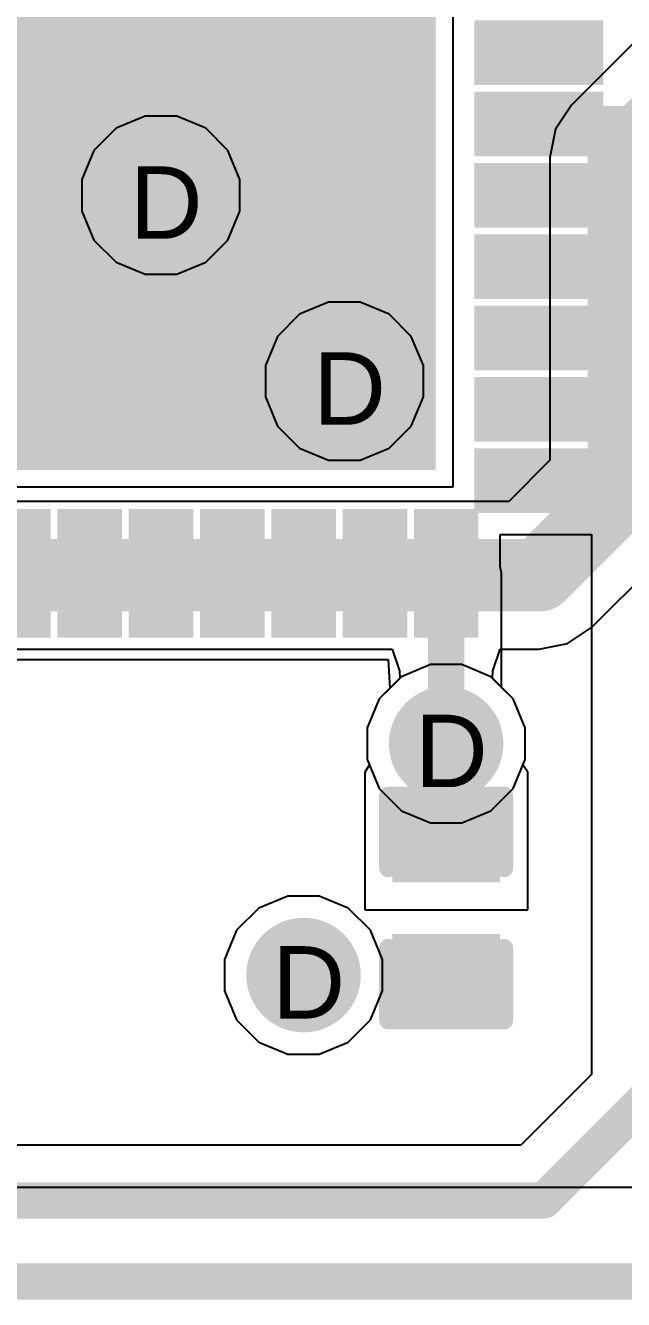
# Model space of a CAD drawing. Header units: inches. Extents: x 0 to 5401, y 0 to 5414.
# Drawn here: x 114.99 to 119.18, y 51.99 to 60.92 of the extents above; entities that cross this region are included whole.
import ezdxf

# ---------------------------------------------------------------- set-up
doc = ezdxf.new("R2010")
doc.units = ezdxf.units.IN
for name, color, linetype in [('Bottom Layer', 5, 'Continuous'), ('Bottom Solder', 6, 'Continuous'), ('Drill Drawing', 1, 'Continuous'), ('Layer 1', 16, 'Continuous'), ('Layer 2', 76, 'Continuous'), ('Top Layer', 1, 'Continuous'), ('Top Overlay', 2, 'Continuous'), ('Top Paste', 8, 'Continuous'), ('Top Solder', 216, 'Continuous'), ('Via Holes', 16, 'Continuous')]:
    doc.layers.add(name, color=color, linetype=linetype)
doc.styles.add('Arial', font='', dxfattribs={"height": 0.2})
doc.styles.get('Arial').set_extended_font_data('Arial')

# ---------------------------------------------------------------- blocks, each defined once
blk = doc.blocks.new('QFN_64_EP_9_9__11')
at = {"layer": 'Top Layer'}
for points in [[(3.57500047, -3.57500047), (-3.57500047, -3.57500047), (-3.57500047, 3.57500047), (3.57500047, 3.57500047)], [(4.050000789999999, -0.6250012899999999), (4.75000193, -0.6250012899999999), (4.75000193, -0.8750007900000001), (4.050000789999999, -0.8750007900000001)], [(4.050000789999999, -1.12500029), (4.75000193, -1.12500029), (4.75000193, -1.37499979), (4.050000789999999, -1.37499979)], [(4.050000789999999, -1.62499929), (4.75000193, -1.62499929), (4.75000193, -1.87499879), (4.050000789999999, -1.87499879)], [(4.050000789999999, -2.12500083), (4.75000193, -2.12500083), (4.75000193, -2.37500033), (4.050000789999999, -2.37500033)], [(4.050000789999999, -2.62499983), (4.75000193, -2.62499983), (4.75000193, -2.87499933), (4.050000789999999, -2.87499933)], [(4.050000789999999, -3.12500137), (4.75000193, -3.12500137), (4.75000193, -3.37500087), (4.050000789999999, -3.37500087)], [(4.050000789999999, -3.62500037), (4.75000193, -3.62500037), (4.75000193, -3.87499987), (4.050000789999999, -3.87499987)], [(0.8750007900000001, -4.050000789999999), (0.8750007900000001, -4.75000193), (0.6250012899999998, -4.75000193), (0.62500129, -4.050000789999999)], [(1.37499979, -4.050000789999999), (1.37499979, -4.75000193), (1.12500029, -4.75000193), (1.12500029, -4.050000789999999)], [(1.87499879, -4.050000789999999), (1.87499879, -4.75000193), (1.62499929, -4.75000193), (1.62499929, -4.050000789999999)], [(2.37500033, -4.050000789999999), (2.37500033, -4.75000193), (2.12500083, -4.75000193), (2.12500083, -4.050000789999999)], [(2.87499933, -4.050000789999999), (2.87499933, -4.75000193), (2.62499983, -4.75000193), (2.62499983, -4.050000789999999)], [(3.37500087, -4.050000789999999), (3.37500087, -4.75000193), (3.12500137, -4.75000193), (3.12500137, -4.050000789999999)], [(3.87499987, -4.050000789999999), (3.87499987, -4.75000193), (3.62500037, -4.75000193), (3.62500037, -4.050000789999999)]]:
    blk.add_hatch(color=1, dxfattribs=at).paths.add_polyline_path(points)
at = {"layer": 'Top Paste'}
for points in [[(3.57500047, -3.57500047), (-3.57500047, -3.57500047), (-3.57500047, 3.57500047), (3.57500047, 3.57500047)], [(4.050000789999999, -0.6250012899999999), (4.75000193, -0.6250012899999999), (4.75000193, -0.8750007900000001), (4.050000789999999, -0.8750007900000001)], [(4.050000789999999, -1.12500029), (4.75000193, -1.12500029), (4.75000193, -1.37499979), (4.050000789999999, -1.37499979)], [(4.050000789999999, -1.62499929), (4.75000193, -1.62499929), (4.75000193, -1.87499879), (4.050000789999999, -1.87499879)], [(4.050000789999999, -2.12500083), (4.75000193, -2.12500083), (4.75000193, -2.37500033), (4.050000789999999, -2.37500033)], [(4.050000789999999, -2.62499983), (4.75000193, -2.62499983), (4.75000193, -2.87499933), (4.050000789999999, -2.87499933)], [(4.050000789999999, -3.12500137), (4.75000193, -3.12500137), (4.75000193, -3.37500087), (4.050000789999999, -3.37500087)], [(4.050000789999999, -3.62500037), (4.75000193, -3.62500037), (4.75000193, -3.87499987), (4.050000789999999, -3.87499987)], [(0.8750007900000001, -4.050000789999999), (0.8750007900000001, -4.75000193), (0.6250012899999998, -4.75000193), (0.62500129, -4.050000789999999)], [(1.37499979, -4.050000789999999), (1.37499979, -4.75000193), (1.12500029, -4.75000193), (1.12500029, -4.050000789999999)], [(1.87499879, -4.050000789999999), (1.87499879, -4.75000193), (1.62499929, -4.75000193), (1.62499929, -4.050000789999999)], [(2.37500033, -4.050000789999999), (2.37500033, -4.75000193), (2.12500083, -4.75000193), (2.12500083, -4.050000789999999)], [(2.87499933, -4.050000789999999), (2.87499933, -4.75000193), (2.62499983, -4.75000193), (2.62499983, -4.050000789999999)], [(3.37500087, -4.050000789999999), (3.37500087, -4.75000193), (3.12500137, -4.75000193), (3.12500137, -4.050000789999999)], [(3.87499987, -4.050000789999999), (3.87499987, -4.75000193), (3.62500037, -4.75000193), (3.62500037, -4.050000789999999)]]:
    blk.add_hatch(color=8, dxfattribs=at).paths.add_polyline_path(points)
at = {"layer": 'Top Solder'}
for points in [[(3.676600469999999, -3.67660047), (-3.67660047, -3.676600469999999), (-3.676600469999999, 3.67660047), (3.67660047, 3.676600469999999)], [(3.94840079, -0.5234012899999999), (4.85160193, -0.5234012899999999), (4.85160193, -0.9766007899999999), (3.94840079, -0.9766007899999999)], [(3.94840079, -1.02340029), (4.85160193, -1.02340029), (4.85160193, -1.47659979), (3.94840079, -1.47659979)], [(3.94840079, -1.52339929), (4.85160193, -1.52339929), (4.85160193, -1.97659879), (3.94840079, -1.97659879)], [(3.94840079, -2.02340083), (4.85160193, -2.02340083), (4.85160193, -2.47660033), (3.94840079, -2.47660033)], [(3.94840079, -2.52339983), (4.85160193, -2.52339983), (4.85160193, -2.97659933), (3.94840079, -2.97659933)], [(3.94840079, -3.02340137), (4.85160193, -3.02340137), (4.85160193, -3.47660087), (3.94840079, -3.47660087)], [(3.94840079, -3.52340037), (4.85160193, -3.52340037), (4.85160193, -3.97659987), (3.94840079, -3.97659987)], [(0.9766007899999999, -3.94840079), (0.9766007899999999, -4.85160193), (0.5234012899999999, -4.85160193), (0.52340129, -3.94840079)], [(1.47659979, -3.94840079), (1.47659979, -4.85160193), (1.02340029, -4.85160193), (1.02340029, -3.94840079)], [(1.97659879, -3.94840079), (1.97659879, -4.85160193), (1.52339929, -4.85160193), (1.52339929, -3.94840079)], [(2.47660033, -3.94840079), (2.47660033, -4.85160193), (2.02340083, -4.85160193), (2.02340083, -3.94840079)], [(2.97659933, -3.94840079), (2.97659933, -4.85160193), (2.52339983, -4.85160193), (2.52339983, -3.94840079)], [(3.47660087, -3.94840079), (3.47660087, -4.85160193), (3.02340137, -4.85160193), (3.02340137, -3.94840079)], [(3.97659987, -3.94840079), (3.97659987, -4.85160193), (3.52340037, -4.85160193), (3.52340037, -3.94840079)]]:
    blk.add_hatch(color=216, dxfattribs=at).paths.add_polyline_path(points)
at = {"layer": 'Top Overlay'}
for points in [[(4.535002359999999, -4.50000116, 0.127, 0.127, 0), (4.535002359999999, -4.0386, 0.127, 0.127, 0)], [(4.0736012, -4.50000116, 0.127, 0.127, 0), (4.535002359999999, -4.50000116, 0.127, 0.127, 0)]]:
    blk.add_lwpolyline(points, format="xyseb", dxfattribs=at)
for points in [[(4.503252359999999, -4.0386, 0.0635, 0.0635, 1), (4.56675236, -4.0386, 0.0635, 0.0635, 1)], [(4.0418512, -4.50000116, 0.0635, 0.0635, 1), (4.105351199999999, -4.50000116, 0.0635, 0.0635, 1)], [(4.503252359999999, -4.50000116, 0.0635, 0.0635, 1), (4.56675236, -4.50000116, 0.0635, 0.0635, 1)], [(4.503252359999999, -4.50000116, 0.0635, 0.0635, 1), (4.56675236, -4.50000116, 0.0635, 0.0635, 1)]]:
    blk.add_lwpolyline(points, format="xyseb", close=True, dxfattribs=at)
blk = doc.blocks.new('____0402_255')
at = {"layer": 'Top Layer'}
for points in [[(-0.6985, -0.3175), (-0.6985, 0.3175), (-0.2412999999999999, 0.3175), (-0.2413, -0.3175)], [(0.2412999999999999, -0.3175), (0.2413, 0.3175), (0.6985, 0.3175), (0.6985, -0.3175)]]:
    blk.add_hatch(color=1, dxfattribs=at).paths.add_polyline_path(points)
at = {"layer": 'Top Paste'}
for points in [[(-0.6985, -0.3175), (-0.6985, 0.3175), (-0.2412999999999999, 0.3175), (-0.2413, -0.3175)], [(0.2412999999999999, -0.3175), (0.2413, 0.3175), (0.6985, 0.3175), (0.6985, -0.3175)]]:
    blk.add_hatch(color=8, dxfattribs=at).paths.add_polyline_path(points)
at = {"layer": 'Top Solder'}
for points in [[(-0.7584998799999999, -0.37749988), (-0.7584998799999999, 0.37749988), (-0.18130012, 0.37749988), (-0.18130012, -0.37749988)], [(0.18130012, -0.37749988), (0.18130012, 0.37749988), (0.7584998799999999, 0.37749988), (0.7584998799999999, -0.37749988)]]:
    blk.add_hatch(color=216, dxfattribs=at).paths.add_polyline_path(points)
at = {"layer": 'Top Overlay'}
for points in [[(-0.7874, 0.4064, 0.127, 0.127, 0), (-0.7874, -0.4064, 0.127, 0.127, 0)], [(-0.7874, 0.4064, 0.127, 0.127, 0), (-0.2794, 0.4064, 0.127, 0.127, 0)], [(0.2794, 0.4064, 0.127, 0.127, 0), (0.7874, 0.4064, 0.127, 0.127, 0)], [(0.7874, 0.4064, 0.127, 0.127, 0), (0.7874, -0.4064, 0.127, 0.127, 0)], [(-0.7874, -0.4064, 0.127, 0.127, 0), (-0.2794, -0.4064, 0.127, 0.127, 0)], [(0.2794, -0.4064, 0.127, 0.127, 0), (0.7874, -0.4064, 0.127, 0.127, 0)]]:
    blk.add_lwpolyline(points, format="xyseb", dxfattribs=at)
for points in [[(-0.8191499999999999, 0.4064, 0.0635, 0.0635, 1), (-0.7556499999999999, 0.4064, 0.0635, 0.0635, 1)], [(-0.8191499999999999, 0.4064, 0.0635, 0.0635, 1), (-0.7556499999999999, 0.4064, 0.0635, 0.0635, 1)], [(-0.31115, 0.4064, 0.0635, 0.0635, 1), (-0.24765, 0.4064, 0.0635, 0.0635, 1)], [(0.24765, 0.4064, 0.0635, 0.0635, 1), (0.31115, 0.4064, 0.0635, 0.0635, 1)], [(0.7556499999999999, 0.4064, 0.0635, 0.0635, 1), (0.8191499999999999, 0.4064, 0.0635, 0.0635, 1)], [(0.7556499999999999, 0.4064, 0.0635, 0.0635, 1), (0.8191499999999999, 0.4064, 0.0635, 0.0635, 1)], [(-0.8191499999999999, -0.4064, 0.0635, 0.0635, 1), (-0.7556499999999999, -0.4064, 0.0635, 0.0635, 1)], [(-0.8191499999999999, -0.4064, 0.0635, 0.0635, 1), (-0.7556499999999999, -0.4064, 0.0635, 0.0635, 1)], [(-0.31115, -0.4064, 0.0635, 0.0635, 1), (-0.24765, -0.4064, 0.0635, 0.0635, 1)], [(0.24765, -0.4064, 0.0635, 0.0635, 1), (0.31115, -0.4064, 0.0635, 0.0635, 1)], [(0.7556499999999999, -0.4064, 0.0635, 0.0635, 1), (0.8191499999999999, -0.4064, 0.0635, 0.0635, 1)], [(0.7556499999999999, -0.4064, 0.0635, 0.0635, 1), (0.8191499999999999, -0.4064, 0.0635, 0.0635, 1)]]:
    blk.add_lwpolyline(points, format="xyseb", close=True, dxfattribs=at)

msp = doc.modelspace()

# ---------------------------------------------------------------- hatches: boundary and pattern name
at = {"layer": 'Bottom Layer'}
h = msp.add_hatch(color=5, dxfattribs=at)
edge = h.paths.add_edge_path()
edge.add_arc((115.9350107, 59.73101084), 0.2999994, 0, 360)
h = msp.add_hatch(color=5, dxfattribs=at)
edge = h.paths.add_edge_path()
edge.add_arc((117.2210127, 58.42720851999999), 0.2999994, 0, 360)
h = msp.add_hatch(color=5, dxfattribs=at)
edge = h.paths.add_edge_path()
edge.add_arc((117.93501178, 55.88648716), 0.2999994, 0, 360)
h = msp.add_hatch(color=5, dxfattribs=at)
edge = h.paths.add_edge_path()
edge.add_arc((116.93501124, 54.26420948), 0.2999994, 0, 360)
at = {"layer": 'Bottom Solder'}
h = msp.add_hatch(color=6, dxfattribs=at)
edge = h.paths.add_edge_path()
edge.add_arc((115.9350107, 59.73101084), 0.4015993999999999, 0, 360)
h = msp.add_hatch(color=6, dxfattribs=at)
edge = h.paths.add_edge_path()
edge.add_arc((117.2210127, 58.42720851999999), 0.4015993999999999, 0, 360)
h = msp.add_hatch(color=6, dxfattribs=at)
edge = h.paths.add_edge_path()
edge.add_arc((117.93501178, 55.88648716), 0.4015993999999999, 0, 360)
h = msp.add_hatch(color=6, dxfattribs=at)
edge = h.paths.add_edge_path()
edge.add_arc((116.93501124, 54.26420948), 0.4015993999999999, 0, 360)
at = {"layer": 'Layer 1'}
h = msp.add_hatch(color=16, dxfattribs=at)
edge = h.paths.add_edge_path()
edge.add_arc((115.9350107, 59.73101084), 0.2999994, 0, 360)
h = msp.add_hatch(color=16, dxfattribs=at)
edge = h.paths.add_edge_path()
edge.add_arc((117.2210127, 58.42720851999999), 0.2999994, 0, 360)
h = msp.add_hatch(color=16, dxfattribs=at)
edge = h.paths.add_edge_path()
edge.add_arc((117.93501178, 55.88648716), 0.2999994, 0, 360)
h = msp.add_hatch(color=16, dxfattribs=at)
edge = h.paths.add_edge_path()
edge.add_arc((116.93501124, 54.26420948), 0.2999994, 0, 360)
at = {"layer": 'Layer 2'}
h = msp.add_hatch(color=76, dxfattribs=at)
edge = h.paths.add_edge_path()
edge.add_arc((115.9350107, 59.73101084), 0.2999994, 0, 360)
h = msp.add_hatch(color=76, dxfattribs=at)
edge = h.paths.add_edge_path()
edge.add_arc((117.2210127, 58.42720851999999), 0.2999994, 0, 360)
h = msp.add_hatch(color=76, dxfattribs=at)
edge = h.paths.add_edge_path()
edge.add_arc((117.93501178, 55.88648716), 0.2999994, 0, 360)
h = msp.add_hatch(color=76, dxfattribs=at)
edge = h.paths.add_edge_path()
edge.add_arc((116.93501124, 54.26420948), 0.2999994, 0, 360)
at = {"layer": 'Top Layer'}
h = msp.add_hatch(color=1, dxfattribs=at)
edge = h.paths.add_edge_path()
edge.add_arc((115.9350107, 59.73101084), 0.2999994, 0, 360)
h = msp.add_hatch(color=1, dxfattribs=at)
edge = h.paths.add_edge_path()
edge.add_arc((117.2210127, 58.42720851999999), 0.2999994, 0, 360)
h = msp.add_hatch(color=1, dxfattribs=at)
edge = h.paths.add_edge_path()
edge.add_arc((117.93501178, 55.88648716), 0.2999994, 0, 360)
h = msp.add_hatch(color=1, dxfattribs=at)
edge = h.paths.add_edge_path()
edge.add_arc((116.93501124, 54.26420948), 0.2999994, 0, 360)
at = {"layer": 'Top Solder'}
h = msp.add_hatch(color=216, dxfattribs=at)
edge = h.paths.add_edge_path()
edge.add_arc((115.9350107, 59.73101084), 0.4015993999999999, 0, 360)
h = msp.add_hatch(color=216, dxfattribs=at)
edge = h.paths.add_edge_path()
edge.add_arc((117.2210127, 58.42720851999999), 0.4015993999999999, 0, 360)
h = msp.add_hatch(color=216, dxfattribs=at)
edge = h.paths.add_edge_path()
edge.add_arc((117.93501178, 55.88648716), 0.4015993999999999, 0, 360)
h = msp.add_hatch(color=216, dxfattribs=at)
edge = h.paths.add_edge_path()
edge.add_arc((116.93501124, 54.26420948), 0.4015993999999999, 0, 360)
at = {"layer": 'Via Holes'}
h = msp.add_hatch(color=7, dxfattribs=at)
edge = h.paths.add_edge_path()
edge.add_arc((115.9350107, 59.73101084), 0.1499997, 0, 360)
h = msp.add_hatch(color=7, dxfattribs=at)
edge = h.paths.add_edge_path()
edge.add_arc((117.2210127, 58.42720851999999), 0.1499997, 0, 360)
h = msp.add_hatch(color=7, dxfattribs=at)
edge = h.paths.add_edge_path()
edge.add_arc((117.93501178, 55.88648716), 0.1499997, 0, 360)
h = msp.add_hatch(color=7, dxfattribs=at)
edge = h.paths.add_edge_path()
edge.add_arc((116.93501124, 54.26420948), 0.1499997, 0, 360)

# ---------------------------------------------------------------- linework, layer by layer
at = {"layer": 'Bottom Layer'}
for p, q in [((119.3675032, 60.91585734), (118.81408038, 60.36243451999999)), ((118.81408038, 60.36243451999999), (118.70180222, 60.19439827999999)), ((118.70180222, 60.19439827999999), (118.66237634, 59.99618684)), ((118.66237634, 59.99618684), (118.66237634, 57.87393048)), ((118.66237634, 57.87393048), (118.37360882, 57.58516296)), ((118.37360882, 57.58516296), (110.45055634, 57.58516296)), ((118.95440014, 56.70096356), (119.54657574, 57.29313916)), ((118.7863639, 56.5886854), (118.95440014, 56.70096356)), ((114.45296388, 56.54925951999999), (117.55642732, 56.54925951999999)), ((117.55642732, 56.54925951999999), (117.60754482, 56.39684681999999)), ((118.26247874, 56.39684681999999), (118.31359624, 56.54925951999999)), ((118.31359624, 56.54925951999999), (118.58815246, 56.54925951999999)), ((118.58815246, 56.54925951999999), (118.7863639, 56.5886854)), ((117.60754482, 56.39684681999999), (117.61111098, 56.34605951999999)), ((118.25891258, 56.34605951999999), (118.26247874, 56.39684681999999)), ((117.61111098, 56.34605951999999), (117.46535308, 56.20030162)), ((118.40467048, 56.20030162), (118.25891258, 56.34605951999999)), ((117.46535308, 56.20030162), (117.38101238, 55.99668506)), ((118.48901118, 55.99668506), (118.40467048, 56.20030162)), ((117.38101238, 55.99668506), (117.38101238, 55.77628925999999)), ((118.48901118, 55.77628925999999), (118.48901118, 55.99668506)), ((117.38101238, 55.77628925999999), (117.46535308, 55.5726727)), ((118.40467048, 55.5726727), (118.48901118, 55.77628925999999)), ((117.46535308, 55.5726727), (117.62119732, 55.41682846)), ((118.24882624, 55.41682846), (118.40467048, 55.5726727)), ((117.62119732, 55.41682846), (117.82481388, 55.33248776)), ((118.04520968, 55.33248776), (118.24882624, 55.41682846)), ((117.82481388, 55.33248776), (118.04520968, 55.33248776))]:
    msp.add_line(p, q, dxfattribs=at)
for points in [[(119.18032806, 59.99618684, 0.508, 0.508, 0), (119.73375088, 60.54960965999999, 0.508, 0.508, 0)], [(119.18032806, 57.65938684, 0.508, 0.508, 0), (119.18032806, 59.99618684, 0.508, 0.508, 0)], [(118.58815246, 57.06721123999999, 0.508, 0.508, 0), (119.18032806, 57.65938684, 0.508, 0.508, 0)], [(113.93501216, 57.06721123999999, 0.508, 0.508, 0), (118.58815246, 57.06721123999999, 0.508, 0.508, 0)]]:
    msp.add_lwpolyline(points, format="xyseb", dxfattribs=at)
for points in [[(119.05332806, 59.99618684, 0.254, 0.254, 1), (119.30732806, 59.99618684, 0.254, 0.254, 1)], [(119.05332806, 59.99618684, 0.254, 0.254, 1), (119.30732806, 59.99618684, 0.254, 0.254, 1)], [(119.05332806, 57.65938684, 0.254, 0.254, 1), (119.30732806, 57.65938684, 0.254, 0.254, 1)], [(119.05332806, 57.65938684, 0.254, 0.254, 1), (119.30732806, 57.65938684, 0.254, 0.254, 1)], [(118.46115246, 57.06721123999999, 0.254, 0.254, 1), (118.71515246, 57.06721123999999, 0.254, 0.254, 1)], [(118.46115246, 57.06721123999999, 0.254, 0.254, 1), (118.71515246, 57.06721123999999, 0.254, 0.254, 1)]]:
    msp.add_lwpolyline(points, format="xyseb", close=True, dxfattribs=at)
at = {"layer": 'Layer 1'}
for p, q in [((117.82481388, 56.44048656), (117.62119732, 56.35614586)), ((118.04520968, 56.44048656), (117.82481388, 56.44048656)), ((118.24882624, 56.35614586), (118.04520968, 56.44048656)), ((117.62119732, 56.35614586), (117.46535308, 56.20030162)), ((118.40467048, 56.20030162), (118.24882624, 56.35614586)), ((117.46535308, 56.20030162), (117.38101238, 55.99668506)), ((118.48901118, 55.99668506), (118.40467048, 56.20030162)), ((117.38101238, 55.99668506), (117.38101238, 55.77628925999999)), ((118.48901118, 55.77628925999999), (118.48901118, 55.99668506)), ((117.38101238, 55.77628925999999), (117.46535308, 55.5726727)), ((118.40467048, 55.5726727), (118.48901118, 55.77628925999999)), ((117.46535308, 55.5726727), (117.62119732, 55.41682846)), ((118.24882624, 55.41682846), (118.40467048, 55.5726727)), ((117.62119732, 55.41682846), (117.82481388, 55.33248776)), ((118.04520968, 55.33248776), (118.24882624, 55.41682846)), ((117.82481388, 55.33248776), (118.04520968, 55.33248776))]:
    msp.add_line(p, q, dxfattribs=at)
at = {"layer": 'Layer 2'}
for p, q in [((115.62119624, 60.20066953999999), (115.465352, 60.0448253)), ((115.8248128, 60.28501024), (115.62119624, 60.20066953999999)), ((116.0452086, 60.28501024), (115.8248128, 60.28501024)), ((116.24882516, 60.20066953999999), (116.0452086, 60.28501024)), ((116.4046694, 60.0448253), (116.24882516, 60.20066953999999)), ((115.465352, 60.0448253), (115.3810113, 59.84120873999999)), ((116.4890101, 59.84120873999999), (116.4046694, 60.0448253)), ((115.3810113, 59.84120873999999), (115.3810113, 59.62081294)), ((116.4890101, 59.62081294), (116.4890101, 59.84120873999999)), ((115.3810113, 59.62081294), (115.465352, 59.41719637999999)), ((116.4046694, 59.41719637999999), (116.4890101, 59.62081294)), ((115.465352, 59.41719637999999), (115.62119624, 59.26135214)), ((116.24882516, 59.26135214), (116.4046694, 59.41719637999999)), ((115.62119624, 59.26135214), (115.8248128, 59.17701143999999)), ((116.0452086, 59.17701143999999), (116.24882516, 59.26135214)), ((115.8248128, 59.17701143999999), (116.0452086, 59.17701143999999)), ((117.1108148, 58.98120792), (116.90719824, 58.89686721999999)), ((117.3312106, 58.98120792), (117.1108148, 58.98120792)), ((117.53482716, 58.89686721999999), (117.3312106, 58.98120792)), ((116.90719824, 58.89686721999999), (116.751354, 58.74102298)), ((117.6906714, 58.74102298), (117.53482716, 58.89686721999999)), ((116.751354, 58.74102298), (116.6670133, 58.53740642)), ((117.7750121, 58.53740642), (117.6906714, 58.74102298)), ((116.6670133, 58.53740642), (116.6670133, 58.31701062)), ((117.7750121, 58.31701062), (117.7750121, 58.53740642)), ((116.6670133, 58.31701062), (116.751354, 58.11339405999999)), ((117.6906714, 58.11339405999999), (117.7750121, 58.31701062)), ((116.751354, 58.11339405999999), (116.90719824, 57.95754982)), ((117.53482716, 57.95754982), (117.6906714, 58.11339405999999)), ((116.90719824, 57.95754982), (117.1108148, 57.87320911999999)), ((117.3312106, 57.87320911999999), (117.53482716, 57.95754982)), ((117.1108148, 57.87320911999999), (117.3312106, 57.87320911999999)), ((116.82481334, 54.81820888), (116.62119678, 54.73386817999999)), ((117.04520914, 54.81820888), (116.82481334, 54.81820888)), ((117.2488257, 54.73386817999999), (117.04520914, 54.81820888)), ((116.62119678, 54.73386817999999), (116.46535254, 54.57802394)), ((117.40466994, 54.57802394), (117.2488257, 54.73386817999999)), ((116.46535254, 54.57802394), (116.38101184, 54.37440737999999)), ((117.48901064, 54.37440737999999), (117.40466994, 54.57802394)), ((116.38101184, 54.37440737999999), (116.38101184, 54.15401158)), ((117.48901064, 54.15401158), (117.48901064, 54.37440737999999)), ((116.38101184, 54.15401158), (116.46535254, 53.95039501999999)), ((117.40466994, 53.95039501999999), (117.48901064, 54.15401158)), ((116.46535254, 53.95039501999999), (116.62119678, 53.79455078)), ((117.2488257, 53.79455078), (117.40466994, 53.95039501999999)), ((116.62119678, 53.79455078), (116.82481334, 53.71021008)), ((117.04520914, 53.71021008), (117.2488257, 53.79455078)), ((116.82481334, 53.71021008), (117.04520914, 53.71021008))]:
    msp.add_line(p, q, dxfattribs=at)
at = {"layer": 'Top Layer'}
for p, q in [((117.98101372, 61.61000885999999), (117.98101372, 60.85201189999999)), ((117.98101372, 60.85201189999999), (117.98101372, 59.85201136)), ((117.98101372, 59.85201136), (117.98101372, 58.85201082)), ((117.98101372, 58.85201082), (117.98101372, 57.68500781999999)), ((117.98101372, 57.68500781999999), (110.38901214, 57.68500781999999)), ((118.31401026, 57.12859796), (118.31401026, 57.35201128)), ((118.31401026, 57.35201128), (118.95407756, 57.35201128)), ((118.95407756, 57.35201128), (118.95407756, 53.56733762)), ((118.32347684, 57.08100852), (118.31401026, 57.12859796)), ((118.32347684, 56.28149526), (118.32347684, 57.08100852)), ((114.34203446, 56.47700922), (117.52798948, 56.47700922)), ((117.52798948, 56.47700922), (117.53886068, 56.27380922)), ((117.53886068, 56.27380922), (117.46535308, 56.20030162)), ((118.40467048, 56.20030162), (118.32347684, 56.28149526)), ((117.46535308, 56.20030162), (117.38101238, 55.99668506)), ((118.48901118, 55.99668506), (118.40467048, 56.20030162)), ((117.38101238, 55.99668506), (117.38101238, 55.77628925999999)), ((118.48901118, 55.77628925999999), (118.48901118, 55.99668506)), ((117.39724552, 55.73709706), (117.36350924, 55.68660948)), ((117.38101238, 55.77628925999999), (117.39724552, 55.73709706)), ((118.47277804, 55.73709706), (118.48901118, 55.77628925999999)), ((118.50651432, 55.68660948), (118.47277804, 55.73709706)), ((117.36350924, 55.68660948), (117.36351178, 55.68660948)), ((117.36351178, 55.68660948), (117.36351178, 54.72140947999999)), ((118.50651178, 54.72140947999999), (118.50651178, 55.68660948)), ((118.50651178, 55.68660948), (118.50651432, 55.68660948)), ((117.36351178, 54.72140947999999), (118.50651178, 54.72140947999999)), ((118.95407756, 53.56733762), (118.45971736, 53.07297742)), ((118.45971736, 53.07297742), (109.84981586, 53.07297742)), ((135.3058127, 52.77535292), (105.54395198, 52.77535292))]:
    msp.add_line(p, q, dxfattribs=at)
for points in [[(118.58501302, 60.23100984, 0.254, 0.254, 0), (119.51771372, 60.23100984, 0.254, 0.254, 0)], [(118.58501302, 59.73101084, 0.254, 0.254, 0), (119.5070127, 59.73101084, 0.254, 0.254, 0)], [(118.58501302, 58.23100875999999, 0.254, 0.254, 0), (119.04136974, 58.23100875999999, 0.254, 0.254, 0)], [(119.04136974, 58.23100875999999, 0.254, 0.254, 0), (119.34254262, 57.92983587999999, 0.254, 0.254, 0)], [(117.93501178, 55.20400948, 0.254, 0.254, 0), (117.93501178, 57.08100852, 0.254, 0.254, 0)], [(118.62062382, 52.68451236, 0.254, 0.254, 0), (119.34254262, 53.40643116, 0.254, 0.254, 0)], [(97.6737823, 52.68451236, 0.254, 0.254, 0), (118.62062382, 52.68451236, 0.254, 0.254, 0)], [(97.27888342, 52.11677155999999, 0.254, 0.254, 0), (120.04694558, 52.11677155999999, 0.254, 0.254, 0)]]:
    msp.add_lwpolyline(points, format="xyseb", dxfattribs=at)
for points in [[(118.52151302, 60.23100984, 0.127, 0.127, 1), (118.64851302, 60.23100984, 0.127, 0.127, 1)], [(118.52151302, 59.73101084, 0.127, 0.127, 1), (118.64851302, 59.73101084, 0.127, 0.127, 1)], [(118.52151302, 58.23100875999999, 0.127, 0.127, 1), (118.64851302, 58.23100875999999, 0.127, 0.127, 1)], [(118.97786974, 58.23100875999999, 0.127, 0.127, 1), (119.10486974, 58.23100875999999, 0.127, 0.127, 1)], [(118.97786974, 58.23100875999999, 0.127, 0.127, 1), (119.10486974, 58.23100875999999, 0.127, 0.127, 1)], [(117.87151178, 57.08100852, 0.127, 0.127, 1), (117.99851178, 57.08100852, 0.127, 0.127, 1)], [(117.87151178, 55.20400948, 0.127, 0.127, 1), (117.99851178, 55.20400948, 0.127, 0.127, 1)], [(118.55712382, 52.68451236, 0.127, 0.127, 1), (118.68412382, 52.68451236, 0.127, 0.127, 1)], [(118.55712382, 52.68451236, 0.127, 0.127, 1), (118.68412382, 52.68451236, 0.127, 0.127, 1)]]:
    msp.add_lwpolyline(points, format="xyseb", close=True, dxfattribs=at)

# ---------------------------------------------------------------- block references
msp.add_blockref('QFN_64_EP_9_9__11', (114.18501166, 61.48100988))
at = {"rotation": 90}
msp.add_blockref('____0402_255', (117.93501178, 54.73410947999999), dxfattribs=at)

# ---------------------------------------------------------------- texts
at = {"layer": 'Drill Drawing', "style": 'Arial'}
for p in [(115.7149324, 59.42629466), (117.0009344, 58.12249233999999), (117.71493348, 55.58177097999999), (116.71493294, 53.9594933)]:
    msp.add_text('D', height=0.508, dxfattribs=at).set_placement(p)

doc.saveas('drawing.dxf')
